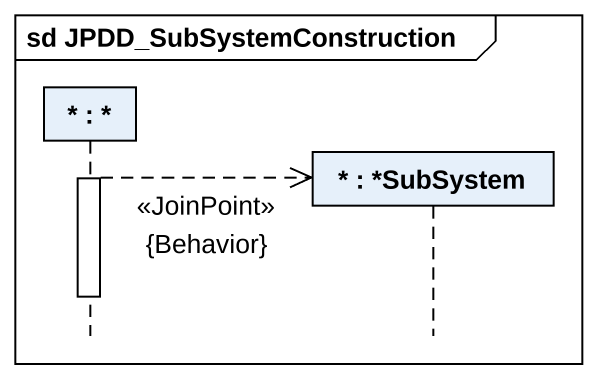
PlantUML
@startuml
mainframe sd JPDD_SubSystemConstruction
hide footbox
participant "* : *" as object1
participant "* : *SubSystem" as object2

activate object1
object1 -->> object2 ** : <<JoinPoint>>\n{Behavior}
deactivate object1
@enduml
